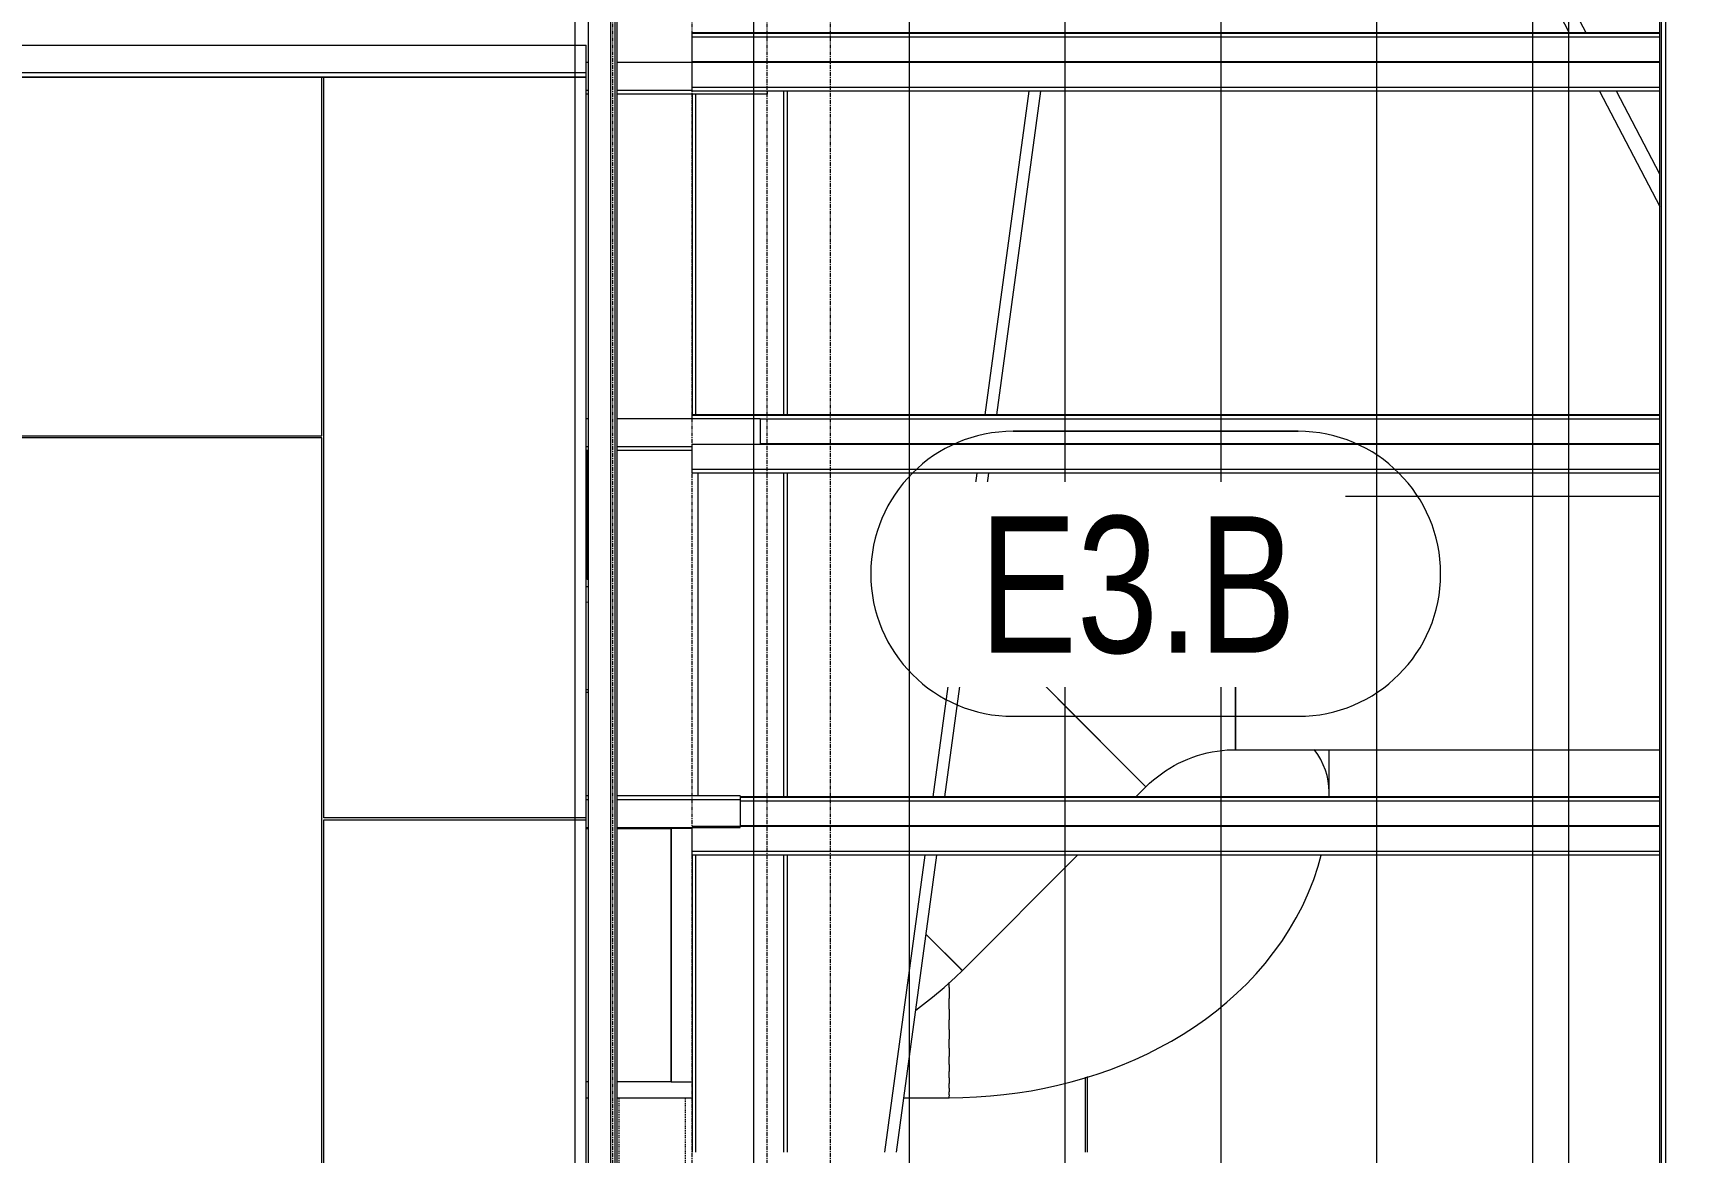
# Model space of a CAD drawing. Header units: inches. Extents: x 20230 to 40520, y -638 to 835.
# Drawn here: x 31750 to 31957.7, y 103.7 to 245 of the extents above; entities that cross this region are included whole.
import ezdxf

# ---------------------------------------------------------------- set-up
doc = ezdxf.new("R2010")
doc.units = ezdxf.units.IN
doc.header["$MEASUREMENT"] = 0
doc.linetypes.add('Grid Line 1_2_', pattern=[0.875, 0.5, -0.125, 0.125, -0.125])
doc.linetypes.add('Hidden 1_8_', pattern=[0.1875, 0.125, -0.0625])
for name, color, linetype, lineweight in [('A-GLAZ-CWMG', 51, 'Continuous', 9), ('A-ROOF', 132, 'Continuous', 9), ('A-ROOF-PATT', 132, 'Continuous', 9), ('A-WALL', 113, 'Continuous', 9), ('A-WALL-IDEN', 211, 'Continuous', 9), ('A-WALL-PATT', 111, 'Continuous', 9), ('G-ANNO-SYMB', 111, 'Continuous', 9), ('I-WALL', 2, 'Continuous', 9), ('M-HVAC-DUCT', 70, 'Continuous', 9), ('Q-SPCQ', 91, 'Continuous', 9), ('S-BEAM', 12, 'Continuous', 9), ('S-COLS', 52, 'Continuous', 9), ('S-GRID', 1, 'Continuous', 9)]:
    doc.layers.add(name, color=color, linetype=linetype, lineweight=lineweight)
doc.styles.add('Century Gothic', font='GOTHIC.TTF', dxfattribs={"width": 0.8, "height": 17.245342})
pattern_1 = [(0, (-22398.18, 1), (-193, 193), [48, -145]), (90, (-22398.18, 1), (-193, 1e-14), [96.25, -96.75]), (180, (-22350.18, 97.25), (-193, 193), [48, -145]), (90, (-22350.18, 1), (-193, 1e-14), [96.25, -96.75]), (180, (-22350.18, 97.5), (-193, 193), [48, -145]), (90, (-22350.18, 97.5), (-193, 1e-14), [96.25, -96.75]), (0, (-22398.18, 193.75), (-193, 193), [48, -145]), (90, (-22398.18, 97.5), (-193, 1e-14), [96.25, -96.75]), (0, (-22349.93, 49), (-193, 193), [48, -145]), (90, (-22349.93, 0.75), (-193, 1e-14), [48.25, -144.75]), (90, (-22301.93, 0.75), (-193, 1e-14), [48.25, -144.75]), (0, (-22349.93, 145.5), (-193, 193), [48, -145]), (90, (-22349.93, 49.25), (-193, 1e-14), [96.25, -96.75]), (180, (-22301.93, 49.25), (-193, 193), [48, -145]), (90, (-22301.93, 49.25), (-193, 1e-14), [96.25, -96.75]), (90, (-22349.93, 145.75), (-193, 1e-14), [48, -145]), (180, (-22301.93, 145.75), (-193, 193), [48, -145]), (90, (-22301.93, 145.75), (-193, 1e-14), [48, -145]), (0, (-22301.68, 1), (-193, 193), [48, -145]), (90, (-22301.68, 1), (-193, 1e-14), [96.25, -96.75]), (180, (-22253.68, 97.25), (-193, 193), [48, -145]), (90, (-22253.68, 1), (-193, 1e-14), [96.25, -96.75]), (180, (-22253.68, 97.5), (-193, 193), [48, -145]), (90, (-22253.68, 97.5), (-193, 1e-14), [96.25, -96.75]), (180, (-22253.68, 193.75), (-193, 193), [48, -145]), (90, (-22301.68, 97.5), (-193, 1e-14), [96.25, -96.75]), (0, (-22253.43, 49), (-193, 193), [48, -145]), (90, (-22253.43, 0.75), (-193, 1e-14), [48.25, -144.75]), (90, (-22205.43, 0.75), (-193, 1e-14), [48.25, -144.75]), (0, (-22253.43, 145.5), (-193, 193), [48, -145]), (90, (-22253.43, 49.25), (-193, 1e-14), [96.25, -96.75]), (180, (-22205.43, 49.25), (-193, 193), [48, -145]), (90, (-22205.43, 49.25), (-193, 1e-14), [96.25, -96.75]), (90, (-22253.43, 145.75), (-193, 1e-14), [48, -145]), (180, (-22205.43, 145.75), (-193, 193), [48, -145]), (90, (-22205.43, 145.75), (-193, 1e-14), [48, -145])]

# ---------------------------------------------------------------- blocks, each defined once
blk = doc.blocks.new('W-Wide Flange - W14X22-1401465-Elevation - East')
at = {"layer": 'S-BEAM'}
for p, q in [((-22372.93, 162.1), (-22372.68, 162.11)), ((-22372.93, 161.76), (-22372.68, 161.77)), ((-22372.93, 148.72), (-22372.68, 148.73))]:
    blk.add_line(p, q, dxfattribs=at)
blk = doc.blocks.new('Basketball_Backstop-Performance_Sports_Systems-3103-Ceiling_Hung - 27_-0_ to 27_-11 7_8_-652462-Elevation - East')
at = {"layer": 'Q-SPCQ'}
for p, q in [((-22269.79, 294), (-22299.68, 294)), ((-22299.68, 293.3), (-22299.68, 294)), ((-22239.68, 294), (-22269.62, 294)), ((-22239.68, 294), (-22239.68, 293.3)), ((-22270.02, 285.94), (-22248.72, 245.04)), ((-22246.6, 245.04), (-22267.91, 285.94)), ((-22244.89, 237.69), (-22237.3, 223.13)), ((-22237.3, 227.19), (-22242.77, 237.69))]:
    blk.add_line(p, q, dxfattribs=at)
at = {"layer": 'Q-SPCQ', "flags": 128}
for points in [[(-22269.93, 294.25), (-22269.93, 294.26), (-22269.93, 294.27), (-22269.93, 294.28), (-22269.92, 294.29), (-22269.92, 294.3), (-22269.92, 294.31), (-22269.92, 294.32), (-22269.92, 294.33), (-22269.91, 294.34), (-22269.91, 294.35), (-22269.9, 294.36), (-22269.9, 294.37), (-22269.89, 294.37), (-22269.89, 294.38), (-22269.88, 294.39), (-22269.88, 294.4), (-22269.87, 294.41), (-22269.87, 294.41), (-22269.86, 294.42), (-22269.85, 294.43), (-22269.84, 294.44), (-22269.84, 294.44), (-22269.83, 294.45), (-22269.82, 294.45), (-22269.81, 294.46), (-22269.8, 294.47), (-22269.8, 294.47), (-22269.79, 294.48), (-22269.78, 294.48), (-22269.77, 294.48), (-22269.76, 294.49), (-22269.75, 294.49), (-22269.74, 294.49), (-22269.73, 294.49), (-22269.72, 294.5), (-22269.71, 294.5), (-22269.7, 294.5), (-22269.69, 294.5), (-22269.68, 294.5), (-22269.68, 294.5)], [(-22269.93, 293.97), (-22269.93, 294.01), (-22269.93, 294.05), (-22269.93, 294.08), (-22269.93, 294.11), (-22269.93, 294.14), (-22269.93, 294.17), (-22269.93, 294.19), (-22269.93, 294.21), (-22269.93, 294.22), (-22269.93, 294.23), (-22269.93, 294.24), (-22269.93, 294.25), (-22269.93, 294.25)], [(-22269.93, 294.25), (-22269.93, 294.25), (-22269.93, 294.24), (-22269.93, 294.24), (-22269.93, 294.22), (-22269.93, 294.21), (-22269.93, 294.19), (-22269.93, 294.17), (-22269.93, 294.15), (-22269.93, 294.12), (-22269.93, 294.09), (-22269.93, 294.06), (-22269.93, 294.02), (-22269.93, 293.99), (-22269.93, 293.94), (-22269.93, 293.9), (-22269.93, 293.85), (-22269.93, 293.81), (-22269.93, 293.75), (-22269.93, 293.7), (-22269.93, 293.64), (-22269.93, 293.58), (-22269.93, 293.52), (-22269.93, 293.46), (-22269.93, 293.4), (-22269.93, 293.33), (-22269.93, 293.26)], [(-22269.68, 294.5), (-22269.67, 294.5), (-22269.66, 294.5), (-22269.65, 294.5), (-22269.64, 294.5), (-22269.63, 294.5), (-22269.62, 294.49), (-22269.61, 294.49), (-22269.6, 294.49), (-22269.59, 294.48), (-22269.58, 294.48), (-22269.57, 294.48), (-22269.56, 294.47), (-22269.55, 294.47), (-22269.55, 294.46), (-22269.54, 294.46), (-22269.53, 294.45), (-22269.52, 294.44), (-22269.51, 294.44), (-22269.51, 294.43), (-22269.5, 294.42), (-22269.49, 294.42), (-22269.49, 294.41), (-22269.48, 294.4), (-22269.47, 294.39), (-22269.47, 294.39), (-22269.46, 294.38), (-22269.46, 294.37), (-22269.45, 294.36), (-22269.45, 294.35), (-22269.44, 294.34), (-22269.44, 294.33), (-22269.44, 294.32), (-22269.44, 294.31), (-22269.43, 294.3), (-22269.43, 294.29), (-22269.43, 294.28), (-22269.43, 294.27), (-22269.43, 294.26), (-22269.43, 294.25), (-22269.43, 294.25)], [(-22269.43, 293.31), (-22269.43, 293.38), (-22269.43, 293.44), (-22269.43, 293.51), (-22269.43, 293.57), (-22269.43, 293.63), (-22269.43, 293.68), (-22269.43, 293.74), (-22269.43, 293.79), (-22269.43, 293.84), (-22269.43, 293.89), (-22269.43, 293.93), (-22269.43, 293.97), (-22269.43, 294.01), (-22269.43, 294.05), (-22269.43, 294.08), (-22269.43, 294.11), (-22269.43, 294.14), (-22269.43, 294.17), (-22269.43, 294.19), (-22269.43, 294.21), (-22269.43, 294.22), (-22269.43, 294.23), (-22269.43, 294.24), (-22269.43, 294.25), (-22269.43, 294.25)], [(-22269.43, 294.25), (-22269.43, 294.25), (-22269.43, 294.24), (-22269.43, 294.24), (-22269.43, 294.22), (-22269.43, 294.21), (-22269.43, 294.19), (-22269.43, 294.17), (-22269.43, 294.15), (-22269.43, 294.12), (-22269.43, 294.09), (-22269.43, 294.06), (-22269.43, 294.02), (-22269.43, 293.99)]]:
    blk.add_lwpolyline(points, dxfattribs=at)
blk = doc.blocks.new('Rectangular Mullion - Profile_Polycarbonate_Upper and left-1528482-Elevation - East')
at = {"layer": 'A-GLAZ-CWMG'}
for p, q in [((-22372.68, 346.47), (-22372.68, 0)), ((-22369.84, 343.75), (-22369.84, 0)), ((-22369.31, 343.24), (-22369.31, 0.06)), ((-22369.06, 343), (-22369.06, 1.46))]:
    blk.add_line(p, q, dxfattribs=at)
blk = doc.blocks.new('Rectangular Mullion - Profile_Polycarbonate_right-1528483-Elevation - East')
at = {"layer": 'A-GLAZ-CWMG'}
for p, q in [((-22236.51, 0), (-22236.51, 349.31)), ((-22237.3, 1.46), (-22237.3, 348.49)), ((-22237.05, 0.06), (-22237.05, 348.75))]:
    blk.add_line(p, q, dxfattribs=at)
blk = doc.blocks.new('columns and girder2 - one-1334686-Elevation - East')
at = {"layer": 'S-BEAM'}
for p, q in [((-22317, 237.69), (-22322.57, 196.79)), ((-22321.05, 196.79), (-22315.48, 237.69)), ((-22323.57, 189.44), (-22329.14, 148.54)), ((-22327.62, 148.54), (-22322.05, 189.44)), ((-22330.14, 141.19), (-22335.25, 103.68)), ((-22333.73, 103.68), (-22328.62, 141.19))]:
    blk.add_line(p, q, dxfattribs=at)
blk = doc.blocks.new('Girt_C - 8_D-1405608-Elevation - East')
at = {"layer": 'S-BEAM'}
for p, q in [((-22372.68, 241.3), (-22372.93, 241.3)), ((-22359.55, 241.3), (-22369.06, 241.3)), ((-22372.93, 237.8), (-22372.68, 237.8)), ((-22372.68, 237.31), (-22372.93, 237.31)), ((-22369.06, 237.8), (-22359.55, 237.8)), ((-22350.05, 237.31), (-22369.06, 237.31)), ((-22350.05, 237.69), (-22350.05, 237.31))]:
    blk.add_line(p, q, dxfattribs=at)
blk = doc.blocks.new('Girt_C - 8_D-1405607-Elevation - East')
at = {"layer": 'S-BEAM'}
for p, q in [((-22372.68, 196.3), (-22372.93, 196.3)), ((-22350.94, 196.3), (-22369.06, 196.3)), ((-22350.94, 196.3), (-22350.94, 196.11)), ((-22350.94, 196.11), (-22350.94, 193.05)), ((-22372.93, 192.8), (-22372.68, 192.8)), ((-22372.68, 192.31), (-22372.93, 192.31)), ((-22369.06, 192.8), (-22359.55, 192.8)), ((-22359.55, 192.31), (-22369.06, 192.31))]:
    blk.add_line(p, q, dxfattribs=at)
blk = doc.blocks.new('Girt_C - 8_D-1411125-Elevation - East')
at = {"layer": 'S-BEAM'}
for p, q in [((-22372.68, 148.67), (-22372.93, 148.67)), ((-22372.68, 148.19), (-22372.93, 148.19)), ((-22353.46, 148.67), (-22369.06, 148.67)), ((-22353.46, 148.19), (-22369.06, 148.19)), ((-22353.46, 148.67), (-22353.46, 148.19)), ((-22353.46, 148.19), (-22353.46, 144.88)), ((-22372.93, 144.69), (-22372.68, 144.69)), ((-22369.06, 144.69), (-22353.46, 144.69)), ((-22353.46, 144.88), (-22353.46, 144.71))]:
    blk.add_line(p, q, dxfattribs=at)
blk = doc.blocks.new('Girt_Z - 10_D-1223970-Elevation - East')
at = {"layer": 'S-BEAM'}
for p, q in [((-22237.3, 148.54), (-22353.46, 148.54)), ((-22237.3, 148.46), (-22353.46, 148.46)), ((-22237.3, 148.01), (-22353.46, 148.01)), ((-22237.3, 144.8), (-22359.55, 144.8)), ((-22359.55, 144.61), (-22359.55, 144.74)), ((-22359.55, 141.67), (-22359.55, 144.61)), ((-22237.3, 144.87), (-22353.46, 144.87)), ((-22359.55, 141.19), (-22359.55, 141.67)), ((-22359.55, 141.67), (-22237.3, 141.67)), ((-22237.3, 141.19), (-22359.55, 141.19))]:
    blk.add_line(p, q, dxfattribs=at)
blk = doc.blocks.new('Girt_Z - 10_D-1223971-Elevation - East')
at = {"layer": 'S-BEAM'}
for p, q in [((-22359.55, 244.96), (-22359.55, 245.04)), ((-22237.3, 245.04), (-22359.55, 245.04)), ((-22359.55, 244.51), (-22359.55, 244.96)), ((-22237.3, 244.96), (-22359.55, 244.96)), ((-22359.55, 241.37), (-22359.55, 244.51)), ((-22237.3, 244.51), (-22359.55, 244.51)), ((-22359.55, 241.3), (-22359.55, 241.37)), ((-22237.3, 241.37), (-22359.55, 241.37)), ((-22237.3, 241.3), (-22359.55, 241.3)), ((-22359.55, 241.11), (-22359.55, 241.3)), ((-22359.55, 238.17), (-22359.55, 241.11)), ((-22359.55, 237.69), (-22359.55, 238.17)), ((-22359.55, 238.17), (-22237.3, 238.17)), ((-22237.3, 237.69), (-22359.55, 237.69))]:
    blk.add_line(p, q, dxfattribs=at)
blk = doc.blocks.new('Girt_Z - 10_D-1223975-Elevation - East')
at = {"layer": 'S-BEAM'}
for p, q in [((-22359.55, 196.71), (-22359.55, 196.79)), ((-22237.3, 196.79), (-22359.55, 196.79)), ((-22359.55, 196.3), (-22359.55, 196.71)), ((-22237.3, 196.71), (-22359.55, 196.71)), ((-22237.3, 196.26), (-22350.94, 196.26)), ((-22237.3, 193.05), (-22359.55, 193.05)), ((-22359.55, 192.86), (-22359.55, 193.05)), ((-22359.55, 189.92), (-22359.55, 192.86)), ((-22237.3, 193.12), (-22350.94, 193.12)), ((-22359.55, 189.44), (-22359.55, 189.92)), ((-22359.55, 189.92), (-22237.3, 189.92)), ((-22237.3, 189.44), (-22359.55, 189.44))]:
    blk.add_line(p, q, dxfattribs=at)
blk = doc.blocks.new('C-Channel-Column - C10X25-1231041-Elevation - East')
at = {"layer": 'S-COLS', "linetype": 'Hidden 1_8_'}
for p, q in [((-22368.74, 144.55), (-22368.74, 144.69)), ((-22360.36, 144.55), (-22360.36, 144.69)), ((-22368.74, 100.3), (-22368.74, 110.55)), ((-22360.36, 100.3), (-22360.36, 110.55)), ((-22368.74, 51.55), (-22368.74, 96.32)), ((-22360.36, 51.55), (-22360.36, 96.32)), ((-22368.74, 36), (-22368.74, 47.57)), ((-22360.36, 36), (-22360.36, 47.57))]:
    blk.add_line(p, q, dxfattribs=at)
blk = doc.blocks.new('Round Elbow - 1_0 D-1571915-Elevation - East')
at = {"layer": 'M-HVAC-DUCT'}
for start, end in [(90, 110.4798), (84.6072, 90)]:
    blk.add_arc((-22295.05, 170.5), 16, start, end, dxfattribs=at)
blk = doc.blocks.new('Round Elbow - 1_0 D-1542880-Elevation - East')
at = {"layer": 'M-HVAC-DUCT'}
for p, q in [((-22327.05, 124.46), (-22327.05, 125.11)), ((-22327.05, 121.74), (-22327.05, 123.09)), ((-22327.05, 119.16), (-22327.05, 120.38)), ((-22327.05, 116.81), (-22327.05, 117.96)), ((-22327.05, 115.24), (-22327.05, 115.74)), ((-22327.05, 114.75), (-22327.05, 115.24)), ((-22327.05, 113.06), (-22327.05, 113.86)), ((-22327.05, 111.77), (-22327.05, 112.36)), ((-22327.05, 110.93), (-22327.05, 111.29)), ((-22327.05, 110.55), (-22327.05, 110.74))]:
    blk.add_line(p, q, dxfattribs=at)
at = {"layer": 'M-HVAC-DUCT', "flags": 128}
for points in [[(-22279.06, 148.54), (-22279.06, 148.69), (-22279.05, 149.18)], [(-22327.05, 110.55), (-22325.32, 110.58), (-22323.59, 110.65), (-22321.86, 110.77), (-22320.14, 110.94), (-22318.43, 111.16), (-22316.72, 111.43), (-22315.02, 111.75), (-22313.34, 112.12), (-22311.66, 112.54), (-22310.01, 113.01), (-22308.37, 113.53), (-22306.75, 114.09), (-22305.15, 114.71), (-22303.57, 115.38), (-22302.02, 116.1), (-22300.49, 116.87), (-22298.99, 117.69), (-22297.52, 118.57), (-22296.08, 119.5), (-22294.68, 120.48), (-22293.31, 121.51), (-22291.99, 122.6), (-22290.71, 123.75), (-22289.47, 124.94), (-22288.28, 126.2), (-22287.14, 127.5), (-22286.07, 128.87), (-22285.05, 130.28), (-22284.09, 131.75), (-22283.21, 133.27), (-22282.4, 134.84), (-22281.66, 136.45), (-22281.01, 138.11), (-22280.45, 139.81), (-22280.07, 141.19)]]:
    blk.add_lwpolyline(points, dxfattribs=at)
at = {"layer": 'M-HVAC-DUCT'}
blk.add_ellipse((-22295.05, 149.18), major_axis=(16, 0), ratio=0.707107, start_param=0, end_param=0.490816, dxfattribs=at)
blk = doc.blocks.new('Round Elbow - 1_0 D-V89-Elevation - East')
at = {"layer": 'M-HVAC-DUCT'}
for p, q in [((-22372.93, 144.55), (-22372.68, 144.55)), ((-22362.18, 144.55), (-22362.18, 128.55)), ((-22362.18, 128.55), (-22362.18, 112.55)), ((-22372.68, 112.55), (-22372.93, 112.55))]:
    blk.add_line(p, q, dxfattribs=at)
at = {"layer": 'M-HVAC-DUCT', "flags": 128}
for points in [[(-22369.06, 144.55), (-22368.87, 144.55), (-22367.62, 144.55), (-22366.35, 144.55), (-22365.08, 144.55), (-22363.8, 144.55), (-22362.52, 144.55), (-22362.18, 144.55)], [(-22362.18, 112.55), (-22363.46, 112.55), (-22364.74, 112.55), (-22366.01, 112.55), (-22367.28, 112.55), (-22368.54, 112.55), (-22369.06, 112.55)]]:
    blk.add_lwpolyline(points, dxfattribs=at)
blk = doc.blocks.new('Round Elbow - 1_0 D-V90-Elevation - East')
at = {"layer": 'M-HVAC-DUCT'}
for p, q in [((-22290.89, 186.5), (-22290.89, 170.5)), ((-22313.51, 161.13), (-22324.47, 172.08)), ((-22290.89, 170.5), (-22290.89, 154.5)), ((-22302.37, 149.99), (-22313.51, 161.13)), ((-22302.2, 149.81), (-22302.37, 149.99))]:
    blk.add_line(p, q, dxfattribs=at)
at = {"layer": 'M-HVAC-DUCT', "flags": 128}
for points in [[(-22290.89, 186.5), (-22292.81, 186.46), (-22294.72, 186.35), (-22296.63, 186.15), (-22298.53, 185.89), (-22300.42, 185.54), (-22302.3, 185.12), (-22304.15, 184.63), (-22305.99, 184.06), (-22307.8, 183.42), (-22309.58, 182.71), (-22311.33, 181.93), (-22313.05, 181.08), (-22314.74, 180.16), (-22316.38, 179.17), (-22317.99, 178.12), (-22319.55, 177), (-22321.07, 175.82), (-22322.54, 174.59), (-22323.95, 173.29), (-22324.3, 172.96)], [(-22302.2, 149.81), (-22301.74, 150.26), (-22301.26, 150.68), (-22300.76, 151.09), (-22300.25, 151.47), (-22299.73, 151.84), (-22299.19, 152.18), (-22298.63, 152.5), (-22298.07, 152.8), (-22297.49, 153.07), (-22296.9, 153.33), (-22296.3, 153.56), (-22295.7, 153.76), (-22295.08, 153.94), (-22294.46, 154.1), (-22293.84, 154.23), (-22293.2, 154.33), (-22292.57, 154.41), (-22291.93, 154.47), (-22291.29, 154.49), (-22290.89, 154.5)]]:
    blk.add_lwpolyline(points, dxfattribs=at)
blk = doc.blocks.new('Round Elbow - 1_0 D-V91-Elevation - East')
at = {"layer": 'M-HVAC-DUCT'}
for p, q in [((-22329.96, 131.17), (-22325.58, 126.78)), ((-22325.58, 126.78), (-22325.4, 126.61))]:
    blk.add_line(p, q, dxfattribs=at)
at = {"layer": 'M-HVAC-DUCT', "flags": 128}
blk.add_lwpolyline([(-22331.29, 121.61), (-22330.68, 122.05), (-22329.16, 123.23), (-22327.69, 124.46), (-22326.28, 125.76), (-22325.4, 126.61)], dxfattribs=at)
blk = doc.blocks.new('Wall Tag - 1_4_-1369832-Elevation - East')
at = {"layer": 'A-WALL-IDEN', "color": 153}
for p, q in [((-21033.47, 164.65), (-20997.47, 164.65)), ((-20997.47, 164.65), (-21033.47, 164.65)), ((-21033.47, 128.65), (-20997.47, 128.65)), ((-21033.47, 128.65), (-20997.47, 128.65))]:
    blk.add_line(p, q, dxfattribs=at)
for centre, start, end in [((-21033.47, 146.65), 90, 270), ((-21033.47, 146.65), 90, 270), ((-20997.47, 146.65), 270, 90), ((-20997.47, 146.65), 270, 90)]:
    blk.add_arc(centre, 18, start, end, dxfattribs=at)

msp = doc.modelspace()

# ---------------------------------------------------------------- hatches: boundary and pattern name
at = {"layer": 'A-ROOF-PATT'}
h = msp.add_hatch(dxfattribs=at)
h.set_pattern_fill('FP_48', color=256, style=0, pattern_type=2)
h.set_pattern_definition([(90, (-174.388, -762.154), (-16.082, 1e-15), [])])
h.paths.add_polyline_path([(33314.24, 155.4), (33314.24, 155.87), (33303.74, 155.87), (33303.74, 155.4), (33305.3, 155.4)], flags=0)
h.paths.add_polyline_path([(31819.86, 162.1), (31820.11, 162.18), (31820.11, 173.12), (31819.86, 173.11), (31819.86, 162.18)], flags=0)
h.paths.add_polyline_path([(31819.86, 175.11), (31820.11, 175.12), (31820.11, 176), (31819.99, 176), (31819.99, 186.72), (31819.86, 186.7), (31819.86, 175.22)], flags=0)
at = {"layer": 'A-WALL-PATT'}
h = msp.add_hatch(dxfattribs=at)
h.set_pattern_fill('FP_51', color=256, style=0, pattern_type=2)
h.set_pattern_definition([(90, (-22233.678, 0), (-19.685, 1e-15), [])])
h.paths.add_polyline_path([(31823.73, 0.06), (31823.73, 1.46), (31955.49, 1.46), (31955.49, 0.06), (31956.28, 0.06), (31956.28, 349.31), (31822.94, 343.75), (31822.94, 0.06)], flags=0)
h = msp.add_hatch(dxfattribs=at)
h.set_pattern_fill('FP_49', color=256, style=0, pattern_type=2)
h.set_pattern_definition(pattern_1)
h.paths.add_polyline_path([(31394.49, 155.38), (31819.86, 173.11), (31819.86, 239.46), (31394.49, 239.46), (31394.49, 164.34)], flags=0)
h = msp.add_hatch(dxfattribs=at)
h.set_pattern_fill('FP_56', color=256, style=0, pattern_type=2)
h.set_pattern_definition([(90, (-21010.69, -1108), (-193, -193), [48, -145]), (180, (-21010.69, -1108), (-2e-14, -193), [96.25, -96.75]), (270, (-21106.94, -1060), (-193, -193), [48, -145]), (180, (-21010.69, -1060), (-2e-14, -193), [96.25, -96.75]), (270, (-21107.19, -1060), (-193, -193), [48, -145]), (180, (-21107.19, -1060), (-2e-14, -193), [96.25, -96.75]), (90, (-21203.44, -1108), (-193, -193), [48, -145]), (180, (-21107.19, -1108), (-2e-14, -193), [96.25, -96.75]), (90, (-21058.69, -1059.75), (-193, -193), [48, -145]), (180, (-21010.44, -1059.75), (-2e-14, -193), [48.25, -144.75]), (180, (-21010.44, -1011.75), (-2e-14, -193), [48.25, -144.75]), (90, (-21155.19, -1059.75), (-193, -193), [48, -145]), (180, (-21058.94, -1059.75), (-2e-14, -193), [96.25, -96.75]), (270, (-21058.94, -1011.75), (-193, -193), [48, -145]), (180, (-21058.94, -1011.75), (-2e-14, -193), [96.25, -96.75]), (180, (-21155.44, -1059.75), (-2e-14, -193), [48, -145]), (270, (-21155.44, -1011.75), (-193, -193), [48, -145]), (180, (-21155.44, -1011.75), (-2e-14, -193), [48, -145]), (90, (-21010.69, -1011.5), (-193, -193), [48, -145]), (180, (-21010.69, -1011.5), (-2e-14, -193), [96.25, -96.75]), (270, (-21106.94, -963.5), (-193, -193), [48, -145]), (180, (-21010.69, -963.5), (-2e-14, -193), [96.25, -96.75]), (270, (-21107.19, -963.5), (-193, -193), [48, -145]), (180, (-21107.19, -963.5), (-2e-14, -193), [96.25, -96.75]), (270, (-21203.44, -963.5), (-193, -193), [48, -145]), (180, (-21107.19, -1011.5), (-2e-14, -193), [96.25, -96.75]), (90, (-21058.69, -963.25), (-193, -193), [48, -145]), (180, (-21010.44, -963.25), (-2e-14, -193), [48.25, -144.75]), (180, (-21010.44, -915.25), (-2e-14, -193), [48.25, -144.75]), (90, (-21155.19, -963.25), (-193, -193), [48, -145]), (180, (-21058.94, -963.25), (-2e-14, -193), [96.25, -96.75]), (270, (-21058.94, -915.25), (-193, -193), [48, -145]), (180, (-21058.94, -915.25), (-2e-14, -193), [96.25, -96.75]), (180, (-21155.44, -963.25), (-2e-14, -193), [48, -145]), (270, (-21155.44, -915.25), (-193, -193), [48, -145]), (180, (-21155.44, -915.25), (-2e-14, -193), [48, -145])])
h.paths.add_polyline_path([(31823.73, 176), (31833.99, 176), (31833.99, 189.44), (31833.24, 189.44), (31833.24, 192.31), (31823.73, 192.31), (31823.73, 178.01)], flags=0)
h.paths.add_polyline_path([(31820.11, 176), (31820.11, 192.31), (31819.99, 192.31), (31819.99, 176)], flags=0)
h = msp.add_hatch(dxfattribs=at)
h.set_pattern_fill('FP_47', color=256, style=0, pattern_type=2)
h.set_pattern_definition([(90, (-21009.44, -1108), (-193, -193), [48, -145]), (180, (-21009.44, -1108), (-2e-14, -193), [96.25, -96.75]), (270, (-21105.69, -1060), (-193, -193), [48, -145]), (180, (-21009.44, -1060), (-2e-14, -193), [96.25, -96.75]), (270, (-21105.94, -1060), (-193, -193), [48, -145]), (180, (-21105.94, -1060), (-2e-14, -193), [96.25, -96.75]), (90, (-21202.19, -1108), (-193, -193), [48, -145]), (180, (-21105.94, -1108), (-2e-14, -193), [96.25, -96.75]), (90, (-21057.44, -1059.75), (-193, -193), [48, -145]), (180, (-21009.19, -1059.75), (-2e-14, -193), [48.25, -144.75]), (180, (-21009.19, -1011.75), (-2e-14, -193), [48.25, -144.75]), (90, (-21153.94, -1059.75), (-193, -193), [48, -145]), (180, (-21057.69, -1059.75), (-2e-14, -193), [96.25, -96.75]), (270, (-21057.69, -1011.75), (-193, -193), [48, -145]), (180, (-21057.69, -1011.75), (-2e-14, -193), [96.25, -96.75]), (180, (-21154.19, -1059.75), (-2e-14, -193), [48, -145]), (270, (-21154.19, -1011.75), (-193, -193), [48, -145]), (180, (-21154.19, -1011.75), (-2e-14, -193), [48, -145]), (90, (-21009.44, -1011.5), (-193, -193), [48, -145]), (180, (-21009.44, -1011.5), (-2e-14, -193), [96.25, -96.75]), (270, (-21105.69, -963.5), (-193, -193), [48, -145]), (180, (-21009.44, -963.5), (-2e-14, -193), [96.25, -96.75]), (270, (-21105.94, -963.5), (-193, -193), [48, -145]), (180, (-21105.94, -963.5), (-2e-14, -193), [96.25, -96.75]), (270, (-21202.19, -963.5), (-193, -193), [48, -145]), (180, (-21105.94, -1011.5), (-2e-14, -193), [96.25, -96.75]), (90, (-21057.44, -963.25), (-193, -193), [48, -145]), (180, (-21009.19, -963.25), (-2e-14, -193), [48.25, -144.75]), (180, (-21009.19, -915.25), (-2e-14, -193), [48.25, -144.75]), (90, (-21153.94, -963.25), (-193, -193), [48, -145]), (180, (-21057.69, -963.25), (-2e-14, -193), [96.25, -96.75]), (270, (-21057.69, -915.25), (-193, -193), [48, -145]), (180, (-21057.69, -915.25), (-2e-14, -193), [96.25, -96.75]), (180, (-21154.19, -963.25), (-2e-14, -193), [48, -145]), (270, (-21154.19, -915.25), (-193, -193), [48, -145]), (180, (-21154.19, -915.25), (-2e-14, -193), [48, -145])])
h.paths.add_polyline_path([(31831.86, 148.67), (31833.99, 148.67), (31833.99, 176), (31823.73, 176), (31823.73, 148.67), (31827.02, 148.67)], flags=0)
h = msp.add_hatch(dxfattribs=at)
h.set_pattern_fill('FP_49', color=256, style=0, pattern_type=2)
h.set_pattern_definition(pattern_1)
h.paths.add_polyline_path([(31819.86, 0), (31819.86, 173.11), (31394.8, 155.4), (31394.8, 146.23), (31505.11, 146.23), (31505.11, 0), (31817.33, 0)], flags=0)
h = msp.add_hatch(dxfattribs=at)
h.set_pattern_fill('FP_52', color=256, style=0, pattern_type=2)
h.set_pattern_definition([(90, (-21385.18, -673.75), (-193, -193), [48, -145]), (180, (-21385.18, -673.75), (-2e-14, -193), [96.25, -96.75]), (270, (-21481.43, -625.75), (-193, -193), [48, -145]), (180, (-21385.18, -625.75), (-2e-14, -193), [96.25, -96.75]), (270, (-21481.68, -625.75), (-193, -193), [48, -145]), (180, (-21481.68, -625.75), (-2e-14, -193), [96.25, -96.75]), (90, (-21577.93, -673.75), (-193, -193), [48, -145]), (180, (-21481.68, -673.75), (-2e-14, -193), [96.25, -96.75]), (90, (-21433.18, -625.5), (-193, -193), [48, -145]), (180, (-21384.93, -625.5), (-2e-14, -193), [48.25, -144.75]), (180, (-21384.93, -577.5), (-2e-14, -193), [48.25, -144.75]), (90, (-21529.68, -625.5), (-193, -193), [48, -145]), (180, (-21433.43, -625.5), (-2e-14, -193), [96.25, -96.75]), (270, (-21433.43, -577.5), (-193, -193), [48, -145]), (180, (-21433.43, -577.5), (-2e-14, -193), [96.25, -96.75]), (180, (-21529.93, -625.5), (-2e-14, -193), [48, -145]), (270, (-21529.93, -577.5), (-193, -193), [48, -145]), (180, (-21529.93, -577.5), (-2e-14, -193), [48, -145]), (90, (-21385.18, -577.25), (-193, -193), [48, -145]), (180, (-21385.18, -577.25), (-2e-14, -193), [96.25, -96.75]), (270, (-21481.43, -529.25), (-193, -193), [48, -145]), (180, (-21385.18, -529.25), (-2e-14, -193), [96.25, -96.75]), (270, (-21481.68, -529.25), (-193, -193), [48, -145]), (180, (-21481.68, -529.25), (-2e-14, -193), [96.25, -96.75]), (270, (-21577.93, -529.25), (-193, -193), [48, -145]), (180, (-21481.68, -577.25), (-2e-14, -193), [96.25, -96.75]), (90, (-21433.18, -529), (-193, -193), [48, -145]), (180, (-21384.93, -529), (-2e-14, -193), [48.25, -144.75]), (180, (-21384.93, -481), (-2e-14, -193), [48.25, -144.75]), (90, (-21529.68, -529), (-193, -193), [48, -145]), (180, (-21433.43, -529), (-2e-14, -193), [96.25, -96.75]), (270, (-21433.43, -481), (-193, -193), [48, -145]), (180, (-21433.43, -481), (-2e-14, -193), [96.25, -96.75]), (180, (-21529.93, -529), (-2e-14, -193), [48, -145]), (270, (-21529.93, -481), (-193, -193), [48, -145]), (180, (-21529.93, -481), (-2e-14, -193), [48, -145])])
h.paths.add_polyline_path([(31916.24, 2.24), (31925.74, 2.24), (31925.74, 34.87), (31927.9, 34.87), (31927.9, 32.5), (31928.25, 32.51), (31928.31, 34.87), (31930.29, 34.87), (31930.29, 32.5), (31933.44, 32.51), (31933.44, 34.87), (31935.5, 34.87), (31935.5, 32.5), (31941.42, 32.51), (31941.42, 34.87), (31943.47, 34.87), (31943.47, 32.5), (31952.12, 32.51), (31952.12, 34.87), (31954.16, 34.87), (31954.16, 32.5), (31955.49, 32.51), (31955.49, 34.88), (31926.53, 34.95), (31926.2, 35.08), (31926.14, 35.11), (31925.73, 35.16), (31925.46, 35.57), (31925.36, 35.71), (31925.4, 36.4), (31925.91, 36.83), (31926.22, 36.94), (31926.23, 36.98), (31926.76, 37.09), (31930.3, 37.12), (31955.49, 37.12), (31955.49, 47.7), (31916.24, 47.7), (31916.24, 8.09)], flags=0)
h.paths.add_polyline_path([(31927.9, 2.24), (31928.25, 2.24), (31928.25, 4), (31927.9, 4), (31927.9, 3.21)], flags=0)
h.paths.add_polyline_path([(31930.29, 2.24), (31933.44, 2.24), (31933.44, 4), (31930.29, 4), (31930.29, 3.21)], flags=0)
h.paths.add_polyline_path([(31954.16, 2.24), (31955.49, 2.24), (31955.49, 4), (31954.16, 4)], flags=0)
h.paths.add_polyline_path([(31952.12, 2.24), (31952.12, 4), (31943.47, 4), (31943.47, 2.24)], flags=0)
h.paths.add_polyline_path([(31941.42, 2.24), (31941.42, 4), (31935.5, 4), (31935.5, 2.24)], flags=0)
h.paths.add_polyline_path([(31941.42, 28.5), (31941.42, 31.5), (31935.5, 31.5), (31935.5, 28.5), (31938.93, 28.5)], flags=0)
h.paths.add_polyline_path([(31930.29, 28.5), (31933.44, 28.5), (31933.44, 31.5), (31930.29, 31.5), (31930.29, 29.24)], flags=0)
h.paths.add_polyline_path([(31954.16, 28.5), (31955.49, 28.5), (31955.49, 31.5), (31954.16, 31.5), (31954.16, 28.65)], flags=0)
h.paths.add_polyline_path([(31928.19, 28.5), (31928.25, 28.5), (31928.19, 31.5), (31927.9, 31.5), (31927.9, 28.5)], flags=0)
h.paths.add_polyline_path([(31943.47, 28.5), (31952.12, 28.5), (31952.12, 31.5), (31943.47, 31.5), (31943.47, 28.96)], flags=0)
h.paths.add_polyline_path([(31916.24, 55.05), (31955.49, 55.05), (31955.49, 96.32), (31916.24, 96.32), (31916.24, 76.45)], flags=0)
h.paths.add_polyline_path([(31906.94, 103.68), (31955.49, 103.68), (31955.49, 141.19), (31912.67, 141.19), (31912.06, 139.07), (31911.53, 137.44), (31909.89, 133.86), (31908.07, 130.83), (31906.62, 128.8), (31904.86, 126.63), (31902.19, 123.96), (31900.13, 122.13), (31898.19, 120.58), (31895.46, 118.73), (31891.53, 116.5), (31885.81, 114.05), (31882.08, 112.84), (31878.35, 111.91), (31874.26, 111.23), (31870.57, 110.76), (31865.74, 110.55), (31859.99, 110.55), (31859.06, 103.68), (31894.8, 103.68)], flags=0)

# ---------------------------------------------------------------- linework, layer by layer
at = {"layer": 'A-ROOF'}
for p, q in [((31819.86, 188.72), (31819.99, 188.72)), ((31819.99, 186.72), (31819.86, 186.72)), ((31819.86, 175.11), (31820.11, 175.12)), ((31820.11, 173.12), (31819.86, 173.11))]:
    msp.add_line(p, q, dxfattribs=at)
at = {"layer": 'A-WALL'}
for p, q in [((31393.17, 243.5), (31819.86, 243.5)), ((31819.86, 0), (31819.86, 243.5)), ((31392.72, 239.46), (31819.86, 239.46)), ((31819.86, 240), (31394.49, 240)), ((31394.49, 239.5), (31819.86, 239.5)), ((31819.99, 176), (31819.99, 192.31)), ((31833.99, 189.44), (31833.99, 176)), ((31820.11, 176), (31819.99, 176))]:
    msp.add_line(p, q, dxfattribs=at)
at = {"layer": 'G-ANNO-SYMB'}
for p, q in [((31818.43, 545.16), (31818.43, -79.66)), ((31943.96, 545.16), (31943.96, -79.66))]:
    msp.add_line(p, q, dxfattribs=at)
at = {"layer": 'I-WALL'}
msp.add_line((31833.99, 176), (31833.99, 148.67), dxfattribs=at)
at = {"layer": 'M-HVAC-DUCT'}
for p, q in [((31955.49, 186.5), (31901.9, 186.5)), ((31901.9, 154.5), (31901.9, 186.5)), ((31868.32, 172.08), (31890.59, 149.81)), ((31901.9, 154.5), (31955.49, 154.5)), ((31913.74, 149.18), (31913.74, 154.5)), ((31889.32, 148.54), (31890.59, 149.81)), ((31833.24, 144.55), (31830.61, 144.55)), ((31830.61, 112.55), (31830.61, 144.55)), ((31867.39, 126.61), (31881.96, 141.19)), ((31867.39, 126.61), (31862.82, 131.17)), ((31865.74, 124.46), (31865.74, 123.09)), ((31865.74, 121.74), (31865.74, 120.37)), ((31865.74, 119.16), (31865.74, 117.95)), ((31865.74, 116.81), (31865.74, 115.74)), ((31865.74, 114.76), (31865.74, 113.86)), ((31830.61, 112.55), (31833.24, 112.55)), ((31865.74, 113.06), (31865.74, 112.36)), ((31819.86, 110.55), (31820.11, 110.55)), ((31823.73, 110.55), (31833.24, 110.55)), ((31859.99, 110.55), (31865.74, 110.55)), ((31865.74, 111.77), (31865.74, 111.29)), ((31865.74, 110.93), (31865.74, 110.79))]:
    msp.add_line(p, q, dxfattribs=at)
msp.add_ellipse((31897.74, 149.18), major_axis=(-16, 0), ratio=0.707107, start_param=3.141593, end_param=3.632409, dxfattribs=at)
at = {"layer": 'S-COLS'}
for p, q in [((31833.24, 237.31), (31833.24, 196.79)), ((31833.67, 237.31), (31833.67, 196.79)), ((31844.8, 237.69), (31844.8, 196.79)), ((31845.24, 237.69), (31845.24, 196.79)), ((31844.8, 189.44), (31844.8, 148.54)), ((31845.24, 189.44), (31845.24, 148.54)), ((31833.24, 141.19), (31833.24, 103.68)), ((31833.67, 141.19), (31833.67, 103.68)), ((31844.8, 141.19), (31844.8, 103.68)), ((31845.24, 141.19), (31845.24, 103.68))]:
    msp.add_line(p, q, dxfattribs=at)
at = {"layer": 'S-GRID', "linetype": 'Grid Line 1_2_'}
for p, q in [((31823.24, -273.16), (31823.24, 738.66)), ((31833.24, -273.16), (31833.24, 738.66)), ((31833.24, -273.16), (31833.24, 738.66)), ((31842.74, -273.16), (31842.74, 738.66)), ((31850.74, -273.16), (31850.74, 738.66))]:
    msp.add_line(p, q, dxfattribs=at)

# ---------------------------------------------------------------- block references
at = {"layer": 'A-GLAZ-CWMG'}
for name in ['Rectangular Mullion - Profile_Polycarbonate_right-1528483-Elevation - East', 'Rectangular Mullion - Profile_Polycarbonate_Upper and left-1528482-Elevation - East']:
    msp.add_blockref(name, (54192.79, 0), dxfattribs=at)
at = {"layer": 'A-WALL-IDEN', "color": 153}
msp.add_blockref('Wall Tag - 1_4_-1369832-Elevation - East', (52907.29, 30.07), dxfattribs=at)
at = {"layer": 'M-HVAC-DUCT'}
for name in ['Round Elbow - 1_0 D-V90-Elevation - East', 'Round Elbow - 1_0 D-1571915-Elevation - East', 'Round Elbow - 1_0 D-1542880-Elevation - East', 'Round Elbow - 1_0 D-V89-Elevation - East', 'Round Elbow - 1_0 D-V91-Elevation - East']:
    msp.add_blockref(name, (54192.79, 0), dxfattribs=at)
at = {"layer": 'Q-SPCQ'}
msp.add_blockref('Basketball_Backstop-Performance_Sports_Systems-3103-Ceiling_Hung - 27_-0_ to 27_-11 7_8_-652462-Elevation - East', (54192.79, 0), dxfattribs=at)
at = {"layer": 'S-BEAM'}
for name in ['columns and girder2 - one-1334686-Elevation - East', 'Girt_Z - 10_D-1223971-Elevation - East', 'Girt_C - 8_D-1405608-Elevation - East', 'Girt_C - 8_D-1405607-Elevation - East', 'Girt_Z - 10_D-1223975-Elevation - East', 'W-Wide Flange - W14X22-1401465-Elevation - East', 'Girt_C - 8_D-1411125-Elevation - East', 'Girt_Z - 10_D-1223970-Elevation - East']:
    msp.add_blockref(name, (54192.79, 0), dxfattribs=at)
at = {"layer": 'S-COLS', "linetype": 'Hidden 1_8_'}
msp.add_blockref('C-Channel-Column - C10X25-1231041-Elevation - East', (54192.79, 0), dxfattribs=at)

# ---------------------------------------------------------------- next in the draw order: texts
at = {"layer": 'A-WALL-IDEN', "insert": (31889.55, 184), "char_height": 17.245, "width": 43.848, "attachment_point": 2, "line_spacing_factor": 0.984117, "style": 'Century Gothic', "bg_fill": 3, "box_fill_scale": 1.25, "bg_fill_color": 0, "bg_fill_transparency": 0}
msp.add_mtext('E3.B', dxfattribs=at)

doc.saveas('drawing.dxf')
